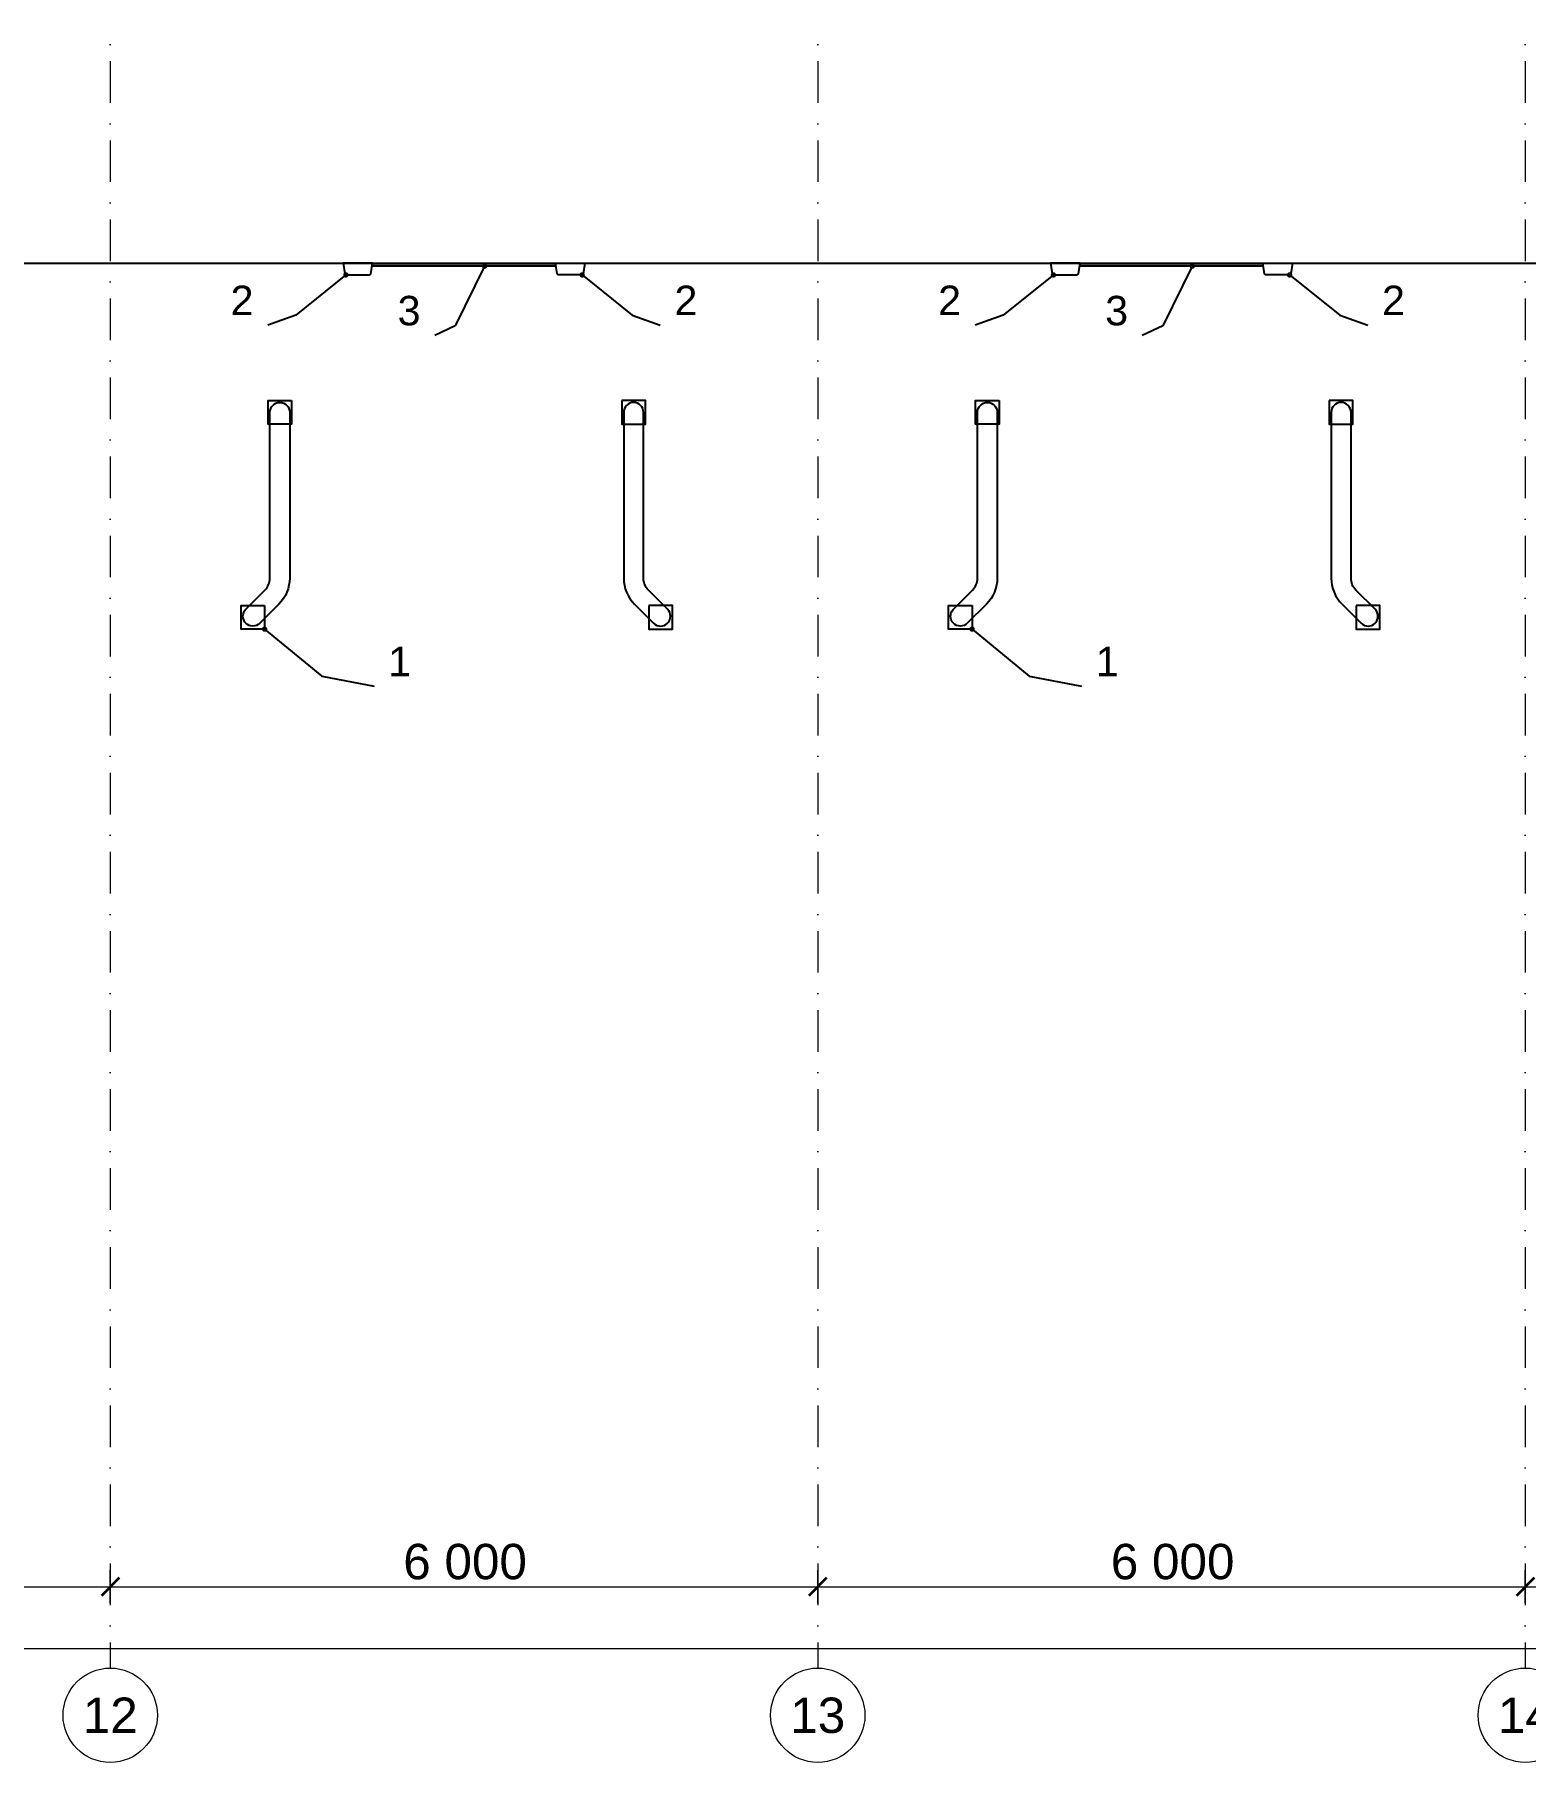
# Model space of a CAD drawing. Header units: millimetres. Extents: x -10605 to 104127, y -15987 to 52426.
# Drawn here: x 63358 to 76001, y -15987 to -1337 of the extents above; entities that cross this region are included whole.
import ezdxf
from ezdxf.enums import TextEntityAlignment as Align

# ---------------------------------------------------------------- set-up
doc = ezdxf.new("R2010")
doc.units = ezdxf.units.MM
doc.header["$MEASUREMENT"] = 0
doc.linetypes.add('Dot & Dashed', pattern=[670.277762, 352.777767, -176.388884, 0, -141.111112])
for name, color, linetype, lineweight in [('Металлический каркас здания_Ном._пера__98', 7, 'Continuous', 25), ('Оси_Ном._пера__200', 7, 'Continuous', 0), ('Оси_Ном._пера__97', 7, 'Continuous', 35), ('Оси_Ном._пера__98', 7, 'Continuous', 25), ('Оси_Ном._пера__99', 7, 'Continuous', 15), ('Отделочный_маркеры отделки_Ном._пера__200', 7, 'Continuous', 0), ('Стены _Ном._пера__91', 255, 'Continuous', 0), ('Стены _Ном._пера__98', 7, 'Continuous', 25)]:
    doc.layers.add(name, color=color, linetype=linetype, lineweight=lineweight)
doc.layers.add('Оси', color=7, linetype='Continuous')
doc.layers.add('Стены', color=7, linetype='Continuous')
doc.layers.add('Стены _Ном._пера__2', color=7, linetype='Continuous', lineweight=0, true_color=0xc2747474)
doc.styles.add('РЎР“Р•РќР•Р\xa0РР\xa0_РЎРўРР›Р¬_1', font='arial.ttf')
doc.dimstyles.new('СГЕНЕРИР_СТИЛЬ__1', dxfattribs={"dimtxt": 0.18, "dimasz": 91.2, "dimexe": 0.18, "dimexo": 0.0625, "dimgap": 0.09, "dimtad": 0, "dimtih": 1, "dimtoh": 1, "dimdec": 4, "dimzin": 0, "dimdsep": 46, "dimcen": 0.09, "dimadec": 0, "dimazin": 0, "dimtfac": 1, "dimtdec": 4, "dimtmove": 0, "dimatfit": 3, "dimldrblk": 'ARROWHEAD_11', "dimfxl": 1, "dimtolj": 1, "dimtzin": 0, "dimarcsym": 0})
doc.dimstyles.new('СГЕНЕРИР_СТИЛЬ__2', dxfattribs={"dimtxt": 300, "dimasz": 142.5, "dimexe": 0.18, "dimexo": 0.0625, "dimgap": 0.09, "dimtad": 1, "dimtih": 1, "dimtoh": 1, "dimdec": 4, "dimzin": 0, "dimdsep": 46, "dimtxsty": 'РЎР“Р•РќР•Р\xa0РР\xa0_РЎРўРР›Р¬_1', "dimblk": 'ARROWHEAD_6', "dimblk1": 'ARROWHEAD_6', "dimblk2": 'ARROWHEAD_6', "dimcen": 0.09, "dimse1": 1, "dimse2": 1, "dimadec": 0, "dimazin": 0, "dimtfac": 1, "dimtdec": 4, "dimtmove": 0, "dimatfit": 3, "dimfxl": 1, "dimtolj": 1, "dimtzin": 0, "dimarcsym": 0})

# ---------------------------------------------------------------- blocks, each defined once
blk = doc.blocks.new('Перекрытие_20', base_point=(74025, -3275))
at = {"layer": 'Стены _Ном._пера__98', "color": 7, "linetype": 'Continuous', "lineweight": 25, "flags": 128}
blk.add_lwpolyline([(74025, -3275), (74011, -3366), (74001, -3375), (73799, -3375), (73789, -3366), (73775, -3275)], close=True, dxfattribs=at)
blk = doc.blocks.new('Перекрытие_21', base_point=(71975, -3275))
at = {"layer": 'Стены _Ном._пера__98', "color": 7, "linetype": 'Continuous', "lineweight": 25, "flags": 128}
blk.add_lwpolyline([(71975, -3275), (71989, -3366), (71999, -3375), (72201, -3375), (72211, -3366), (72225, -3275)], close=True, dxfattribs=at)
blk = doc.blocks.new('Перекрытие_22', base_point=(68025, -3275))
at = {"layer": 'Стены _Ном._пера__98', "color": 7, "linetype": 'Continuous', "lineweight": 25, "flags": 128}
blk.add_lwpolyline([(68025, -3275), (68011, -3366), (68001, -3375), (67799, -3375), (67789, -3366), (67775, -3275)], close=True, dxfattribs=at)
blk = doc.blocks.new('Перекрытие_23', base_point=(65975, -3275))
at = {"layer": 'Стены _Ном._пера__98', "color": 7, "linetype": 'Continuous', "lineweight": 25, "flags": 128}
blk.add_lwpolyline([(65975, -3275), (65989, -3366), (65999, -3375), (66201, -3375), (66211, -3366), (66225, -3275)], close=True, dxfattribs=at)
blk = doc.blocks.new('Морф_100')
at = {"layer": 'Стены _Ном._пера__91', "color": 255, "linetype": 'Continuous', "lineweight": 0, "flags": 128}
for points in [[(73575, -3299), (73775, -3299)], [(73575, -3301), (73575, -3299)], [(73575, -3301), (73775, -3301)], [(73775, -3301), (73775, -3299)]]:
    blk.add_lwpolyline(points, dxfattribs=at)
blk = doc.blocks.new('Морф_101')
at = {"layer": 'Стены _Ном._пера__91', "color": 255, "linetype": 'Continuous', "lineweight": 0, "flags": 128}
for points in [[(73375, -3301), (73375, -3299)], [(73375, -3299), (73575, -3299)], [(73575, -3301), (73375, -3301)], [(73775, -3299), (73575, -3299)], [(73575, -3299), (73575, -3301)], [(73575, -3301), (73775, -3301)], [(73775, -3301), (73775, -3299)]]:
    blk.add_lwpolyline(points, dxfattribs=at)
blk = doc.blocks.new('Морф_102')
at = {"layer": 'Стены _Ном._пера__91', "color": 255, "linetype": 'Continuous', "lineweight": 0, "flags": 128}
for points in [[(73175, -3301), (73175, -3299)], [(73175, -3299), (73375, -3299)], [(73375, -3301), (73175, -3301)], [(73675, -3299), (73375, -3299)], [(73375, -3299), (73375, -3301)], [(73375, -3301), (73675, -3301)], [(73675, -3301), (73675, -3299)]]:
    blk.add_lwpolyline(points, dxfattribs=at)
blk = doc.blocks.new('Морф_103')
at = {"layer": 'Стены _Ном._пера__91', "color": 255, "linetype": 'Continuous', "lineweight": 0, "flags": 128}
for points in [[(73175, -3301), (73175, -3299)], [(73175, -3299), (73375, -3299)], [(73375, -3301), (73175, -3301)], [(73675, -3299), (73375, -3299)], [(73375, -3299), (73375, -3301)], [(73375, -3301), (73675, -3301)], [(73675, -3301), (73675, -3299)]]:
    blk.add_lwpolyline(points, dxfattribs=at)
blk = doc.blocks.new('Морф_104')
at = {"layer": 'Стены _Ном._пера__91', "color": 255, "linetype": 'Continuous', "lineweight": 0, "flags": 128}
for points in [[(72975, -3301), (72975, -3299)], [(72975, -3299), (73175, -3299)], [(73175, -3301), (72975, -3301)], [(73475, -3299), (73175, -3299)], [(73175, -3299), (73175, -3301)], [(73175, -3301), (73475, -3301)], [(73475, -3301), (73475, -3299)]]:
    blk.add_lwpolyline(points, dxfattribs=at)
blk = doc.blocks.new('Морф_105')
at = {"layer": 'Стены _Ном._пера__91', "color": 255, "linetype": 'Continuous', "lineweight": 0, "flags": 128}
for points in [[(72775, -3301), (72775, -3299)], [(72775, -3299), (72975, -3299)], [(72975, -3301), (72775, -3301)], [(73275, -3299), (72975, -3299)], [(72975, -3299), (72975, -3301)], [(72975, -3301), (73275, -3301)], [(73275, -3301), (73275, -3299)]]:
    blk.add_lwpolyline(points, dxfattribs=at)
blk = doc.blocks.new('Морф_106')
at = {"layer": 'Стены _Ном._пера__91', "color": 255, "linetype": 'Continuous', "lineweight": 0, "flags": 128}
for points in [[(72575, -3301), (72575, -3299)], [(72575, -3299), (72775, -3299)], [(72775, -3301), (72575, -3301)], [(73075, -3299), (72775, -3299)], [(72775, -3299), (72775, -3301)], [(72775, -3301), (73075, -3301)], [(73075, -3301), (73075, -3299)]]:
    blk.add_lwpolyline(points, dxfattribs=at)
blk = doc.blocks.new('Морф_107')
at = {"layer": 'Стены _Ном._пера__91', "color": 255, "linetype": 'Continuous', "lineweight": 0, "flags": 128}
for points in [[(72375, -3301), (72375, -3299)], [(72375, -3299), (72575, -3299)], [(72575, -3301), (72375, -3301)], [(72875, -3299), (72575, -3299)], [(72575, -3299), (72575, -3301)], [(72575, -3301), (72875, -3301)], [(72875, -3301), (72875, -3299)]]:
    blk.add_lwpolyline(points, dxfattribs=at)
blk = doc.blocks.new('Морф_108')
at = {"layer": 'Стены _Ном._пера__91', "color": 255, "linetype": 'Continuous', "lineweight": 0, "flags": 128}
for points in [[(72225, -3299), (72375, -3299)], [(72225, -3299), (72225, -3301)], [(72375, -3301), (72225, -3301)], [(72675, -3299), (72375, -3299)], [(72375, -3299), (72375, -3301)], [(72375, -3301), (72675, -3301)], [(72675, -3301), (72675, -3299)]]:
    blk.add_lwpolyline(points, dxfattribs=at)
blk = doc.blocks.new('Морф_109')
at = {"layer": 'Стены _Ном._пера__91', "color": 255, "linetype": 'Continuous', "lineweight": 0, "flags": 128}
for points in [[(72475, -3299), (72225, -3299)], [(72225, -3299), (72225, -3301)], [(72225, -3301), (72475, -3301)], [(72475, -3301), (72475, -3299)]]:
    blk.add_lwpolyline(points, dxfattribs=at)
blk = doc.blocks.new('Морф_110')
at = {"layer": 'Стены _Ном._пера__91', "color": 255, "linetype": 'Continuous', "lineweight": 0, "flags": 128}
for points in [[(72275, -3299), (72225, -3299)], [(72225, -3299), (72225, -3301)], [(72225, -3301), (72275, -3301)], [(72275, -3301), (72275, -3299)]]:
    blk.add_lwpolyline(points, dxfattribs=at)
blk = doc.blocks.new('Морф_111')
at = {"layer": 'Стены _Ном._пера__91', "color": 255, "linetype": 'Continuous', "lineweight": 0, "flags": 128}
for points in [[(67575, -3299), (67775, -3299)], [(67575, -3301), (67575, -3299)], [(67575, -3301), (67775, -3301)], [(67775, -3301), (67775, -3299)]]:
    blk.add_lwpolyline(points, dxfattribs=at)
blk = doc.blocks.new('Морф_112')
at = {"layer": 'Стены _Ном._пера__91', "color": 255, "linetype": 'Continuous', "lineweight": 0, "flags": 128}
for points in [[(67375, -3301), (67375, -3299)], [(67375, -3299), (67575, -3299)], [(67575, -3301), (67375, -3301)], [(67775, -3299), (67575, -3299)], [(67575, -3299), (67575, -3301)], [(67575, -3301), (67775, -3301)], [(67775, -3301), (67775, -3299)]]:
    blk.add_lwpolyline(points, dxfattribs=at)
blk = doc.blocks.new('Морф_113')
at = {"layer": 'Стены _Ном._пера__91', "color": 255, "linetype": 'Continuous', "lineweight": 0, "flags": 128}
for points in [[(67175, -3301), (67175, -3299)], [(67175, -3299), (67375, -3299)], [(67375, -3301), (67175, -3301)], [(67675, -3299), (67375, -3299)], [(67375, -3299), (67375, -3301)], [(67375, -3301), (67675, -3301)], [(67675, -3301), (67675, -3299)]]:
    blk.add_lwpolyline(points, dxfattribs=at)
blk = doc.blocks.new('Морф_114')
at = {"layer": 'Стены _Ном._пера__91', "color": 255, "linetype": 'Continuous', "lineweight": 0, "flags": 128}
for points in [[(67175, -3301), (67175, -3299)], [(67175, -3299), (67375, -3299)], [(67375, -3301), (67175, -3301)], [(67675, -3299), (67375, -3299)], [(67375, -3299), (67375, -3301)], [(67375, -3301), (67675, -3301)], [(67675, -3301), (67675, -3299)]]:
    blk.add_lwpolyline(points, dxfattribs=at)
blk = doc.blocks.new('Морф_115')
at = {"layer": 'Стены _Ном._пера__91', "color": 255, "linetype": 'Continuous', "lineweight": 0, "flags": 128}
for points in [[(66975, -3301), (66975, -3299)], [(66975, -3299), (67175, -3299)], [(67175, -3301), (66975, -3301)], [(67475, -3299), (67175, -3299)], [(67175, -3299), (67175, -3301)], [(67175, -3301), (67475, -3301)], [(67475, -3301), (67475, -3299)]]:
    blk.add_lwpolyline(points, dxfattribs=at)
blk = doc.blocks.new('Морф_116')
at = {"layer": 'Стены _Ном._пера__91', "color": 255, "linetype": 'Continuous', "lineweight": 0, "flags": 128}
for points in [[(66775, -3301), (66775, -3299)], [(66775, -3299), (66975, -3299)], [(66975, -3301), (66775, -3301)], [(67275, -3299), (66975, -3299)], [(66975, -3299), (66975, -3301)], [(66975, -3301), (67275, -3301)], [(67275, -3301), (67275, -3299)]]:
    blk.add_lwpolyline(points, dxfattribs=at)
blk = doc.blocks.new('Морф_117')
at = {"layer": 'Стены _Ном._пера__91', "color": 255, "linetype": 'Continuous', "lineweight": 0, "flags": 128}
for points in [[(66575, -3301), (66575, -3299)], [(66575, -3299), (66775, -3299)], [(66775, -3301), (66575, -3301)], [(67075, -3299), (66775, -3299)], [(66775, -3299), (66775, -3301)], [(66775, -3301), (67075, -3301)], [(67075, -3301), (67075, -3299)]]:
    blk.add_lwpolyline(points, dxfattribs=at)
blk = doc.blocks.new('Морф_118')
at = {"layer": 'Стены _Ном._пера__91', "color": 255, "linetype": 'Continuous', "lineweight": 0, "flags": 128}
for points in [[(66375, -3301), (66375, -3299)], [(66375, -3299), (66575, -3299)], [(66575, -3301), (66375, -3301)], [(66875, -3299), (66575, -3299)], [(66575, -3299), (66575, -3301)], [(66575, -3301), (66875, -3301)], [(66875, -3301), (66875, -3299)]]:
    blk.add_lwpolyline(points, dxfattribs=at)
blk = doc.blocks.new('Морф_119')
at = {"layer": 'Стены _Ном._пера__91', "color": 255, "linetype": 'Continuous', "lineweight": 0, "flags": 128}
for points in [[(66225, -3299), (66375, -3299)], [(66225, -3299), (66225, -3301)], [(66375, -3301), (66225, -3301)], [(66675, -3299), (66375, -3299)], [(66375, -3299), (66375, -3301)], [(66375, -3301), (66675, -3301)], [(66675, -3301), (66675, -3299)]]:
    blk.add_lwpolyline(points, dxfattribs=at)
blk = doc.blocks.new('Морф_120')
at = {"layer": 'Стены _Ном._пера__91', "color": 255, "linetype": 'Continuous', "lineweight": 0, "flags": 128}
for points in [[(66475, -3299), (66225, -3299)], [(66225, -3299), (66225, -3301)], [(66225, -3301), (66475, -3301)], [(66475, -3301), (66475, -3299)]]:
    blk.add_lwpolyline(points, dxfattribs=at)
blk = doc.blocks.new('Морф_121')
at = {"layer": 'Стены _Ном._пера__91', "color": 255, "linetype": 'Continuous', "lineweight": 0, "flags": 128}
for points in [[(66275, -3299), (66225, -3299)], [(66225, -3299), (66225, -3301)], [(66225, -3301), (66275, -3301)], [(66275, -3301), (66275, -3299)]]:
    blk.add_lwpolyline(points, dxfattribs=at)
blk = doc.blocks.new('Wheel_Guide_WBM')
at = {"layer": 'Металлический каркас здания_Ном._пера__98', "color": 7, "linetype": 'Continuous', "lineweight": 25, "flags": 128}
for points in [[(-100, 100), (-100, -100), (100, -100), (100, 100)], [(129, -1638), (129, -1838), (329, -1838), (329, -1638)]]:
    blk.add_lwpolyline(points, close=True, dxfattribs=at)
blk.add_lwpolyline([(-84, 0), (-84, -1405, 0.198912), (8, -1626), (170, -1788, 1), (288, -1670), (126, -1508, -0.198912), (84, -1405), (84, 0, 1)], format="xyb", close=True, dxfattribs=at)
blk = doc.blocks.new('ARROWHEAD_11')
at = {"color": 0, "linetype": 'Continuous', "lineweight": 0}
blk.add_line((0, 0), (-1, 0), dxfattribs=at)
at = {"color": 0, "linetype": 'Continuous', "lineweight": 0, "const_width": 0.25, "flags": 128}
blk.add_lwpolyline([(-0.125, 0, 1), (0.125, 0, 1)], format="xyb", close=True, dxfattribs=at)
blk = doc.blocks.new('Перекрытие_75', base_point=(3875, -3275))
at = {"layer": 'Стены _Ном._пера__98', "color": 7, "linetype": 'Continuous', "lineweight": 25, "flags": 128}
blk.add_lwpolyline([(3875, -3275), (94125, -3275), (94125, -300), (3875, -300)], close=True, dxfattribs=at)
blk = doc.blocks.new('Перекрытие_85', base_point=(73775, -3299))
at = {"layer": 'Стены _Ном._пера__2', "linetype": 'Continuous', "lineweight": 0, "true_color": 0x979797}
blk.add_hatch(color=252, dxfattribs=at).paths.add_polyline_path([(73775, -3299), (73775, -3275), (72225, -3275), (72225, -3299)])
at = {"layer": 'Стены _Ном._пера__98', "color": 7, "linetype": 'Continuous', "lineweight": 25, "flags": 128}
blk.add_lwpolyline([(73775, -3299), (72225, -3299), (72225, -3275), (73775, -3275)], close=True, dxfattribs=at)
blk = doc.blocks.new('Перекрытие_86', base_point=(67775, -3299))
at = {"layer": 'Стены _Ном._пера__2', "linetype": 'Continuous', "lineweight": 0, "true_color": 0x979797}
blk.add_hatch(color=252, dxfattribs=at).paths.add_polyline_path([(67775, -3299), (67775, -3275), (66225, -3275), (66225, -3299)])
at = {"layer": 'Стены _Ном._пера__98', "color": 7, "linetype": 'Continuous', "lineweight": 25, "flags": 128}
blk.add_lwpolyline([(67775, -3299), (66225, -3299), (66225, -3275), (67775, -3275)], close=True, dxfattribs=at)
blk = doc.blocks.new('Стандартный Маркер Сетки_4')
at = {"layer": 'Оси_Ном._пера__200', "color": 7, "linetype": 'Dot & Dashed', "lineweight": 0}
for p in [(0, 0), (55187, 0)]:
    blk.add_line(p, (55187, 0), dxfattribs=at)
blk.add_point((55187, 0), dxfattribs=at)
blk.add_point((55187, 0), dxfattribs=at)
at = {"layer": 'Оси_Ном._пера__99', "color": 7, "linetype": 'Continuous', "lineweight": 15}
blk.add_circle((55587, 0), 400, dxfattribs=at)
at = {"layer": 'Оси_Ном._пера__200', "color": 7, "lineweight": 0, "style": 'РЎР“Р•РќР•Р\xa0РР\xa0_РЎРўРР›Р¬_1'}
blk.add_attdef('AC_MarkerText_1', text='', height=300, rotation=90, dxfattribs=at).set_placement((55368, -69), align=Align.TOP_CENTER)
blk = doc.blocks.new('*D2483')
at = {"layer": 'Оси_Ном._пера__200', "color": 7, "linetype": 'Continuous', "lineweight": 0}
for p, q in [((0, -15163), (0, -14881)), ((98000, -15163), (98000, -14881)), ((-112, -15022), (0, -15022)), ((0, -15022), (98000, -15022)), ((98000, -15022), (98113, -15022))]:
    blk.add_line(p, q, dxfattribs=at)
at = {"layer": 'Оси_Ном._пера__98', "color": 7, "linetype": 'Continuous', "lineweight": 25}
for p, q in [((75, -14947), (-75, -15097)), ((97925, -15097), (98075, -14947))]:
    blk.add_line(p, q, dxfattribs=at)
at = {"layer": 'Оси_Ном._пера__200', "color": 7, "lineweight": 0, "insert": (48371, -14962), "char_height": 300, "attachment_point": 7, "style": 'РЎР“Р•РќР•Р\xa0РР\xa0_РЎРўРР›Р¬_1'}
blk.add_mtext('\\A1;{\\pql;\\fArial|b0|i0|c204|p0;\\W1.000000;98\xa0000}', dxfattribs=at)
blk = doc.blocks.new('ARROWHEAD_6')
at = {"color": 0, "linetype": 'Continuous', "lineweight": 0}
for p, q in [((0, 0), (-1, 0)), ((-0.5, -0.5), (0.5, 0.5))]:
    blk.add_line(p, q, dxfattribs=at)
blk = doc.blocks.new('*D2502')
at = {"layer": 'Оси_Ном._пера__200', "color": 7, "linetype": 'Continuous', "lineweight": 0}
for p, q in [((58000, -14639), (58000, -14358)), ((58000, -14498), (64000, -14498)), ((64000, -14639), (64000, -14358))]:
    blk.add_line(p, q, dxfattribs=at)
at = {"layer": 'Оси_Ном._пера__97', "color": 7, "linetype": 'Continuous', "lineweight": 35}
for p, q in [((58075, -14423), (57925, -14573)), ((64075, -14423), (63925, -14573))]:
    blk.add_line(p, q, dxfattribs=at)
at = {"layer": 'Оси_Ном._пера__200', "color": 7, "lineweight": 0, "insert": (60485, -14438), "char_height": 300, "attachment_point": 7, "style": 'РЎР“Р•РќР•Р\xa0РР\xa0_РЎРўРР›Р¬_1'}
blk.add_mtext('\\A1;{\\pql;\\fArial|b0|i0|c204|p0;\\W1.000000;6\xa0000}', dxfattribs=at)
blk = doc.blocks.new('*D2503')
at = {"layer": 'Оси_Ном._пера__200', "color": 7, "linetype": 'Continuous', "lineweight": 0}
for p, q in [((64000, -14639), (64000, -14358)), ((64000, -14498), (70000, -14498)), ((70000, -14639), (70000, -14358))]:
    blk.add_line(p, q, dxfattribs=at)
at = {"layer": 'Оси_Ном._пера__97', "color": 7, "linetype": 'Continuous', "lineweight": 35}
for p, q in [((64075, -14423), (63925, -14573)), ((70075, -14423), (69925, -14573))]:
    blk.add_line(p, q, dxfattribs=at)
at = {"layer": 'Оси_Ном._пера__200', "color": 7, "lineweight": 0, "insert": (66485, -14438), "char_height": 300, "attachment_point": 7, "style": 'РЎР“Р•РќР•Р\xa0РР\xa0_РЎРўРР›Р¬_1'}
blk.add_mtext('\\A1;{\\pql;\\fArial|b0|i0|c204|p0;\\W1.000000;6\xa0000}', dxfattribs=at)
blk = doc.blocks.new('*D2504')
at = {"layer": 'Оси_Ном._пера__200', "color": 7, "linetype": 'Continuous', "lineweight": 0}
for p, q in [((70000, -14639), (70000, -14358)), ((70000, -14498), (76000, -14498)), ((76000, -14639), (76000, -14358))]:
    blk.add_line(p, q, dxfattribs=at)
at = {"layer": 'Оси_Ном._пера__97', "color": 7, "linetype": 'Continuous', "lineweight": 35}
for p, q in [((70075, -14423), (69925, -14573)), ((76075, -14423), (75925, -14573))]:
    blk.add_line(p, q, dxfattribs=at)
at = {"layer": 'Оси_Ном._пера__200', "color": 7, "lineweight": 0, "insert": (72485, -14438), "char_height": 300, "attachment_point": 7, "style": 'РЎР“Р•РќР•Р\xa0РР\xa0_РЎРўРР›Р¬_1'}
blk.add_mtext('\\A1;{\\pql;\\fArial|b0|i0|c204|p0;\\W1.000000;6\xa0000}', dxfattribs=at)
blk = doc.blocks.new('*D2505')
at = {"layer": 'Оси_Ном._пера__200', "color": 7, "linetype": 'Continuous', "lineweight": 0}
for p, q in [((76000, -14639), (76000, -14358)), ((76000, -14498), (82000, -14498)), ((82000, -14639), (82000, -14358))]:
    blk.add_line(p, q, dxfattribs=at)
at = {"layer": 'Оси_Ном._пера__97', "color": 7, "linetype": 'Continuous', "lineweight": 35}
for p, q in [((76075, -14423), (75925, -14573)), ((82075, -14423), (81925, -14573))]:
    blk.add_line(p, q, dxfattribs=at)
at = {"layer": 'Оси_Ном._пера__200', "color": 7, "lineweight": 0, "insert": (78485, -14438), "char_height": 300, "attachment_point": 7, "style": 'РЎР“Р•РќР•Р\xa0РР\xa0_РЎРўРР›Р¬_1'}
blk.add_mtext('\\A1;{\\pql;\\fArial|b0|i0|c204|p0;\\W1.000000;6\xa0000}', dxfattribs=at)

msp = doc.modelspace()

# ---------------------------------------------------------------- block references
at = {"layer": 'Металлический каркас здания_Ном._пера__98', "color": 7, "linetype": 'Continuous', "lineweight": 25, "xscale": -1, "zscale": 1000}
for p in [(65438.08361, -4539.93779), (71438.08361, -4539.93779)]:
    msp.add_blockref('Wheel_Guide_WBM', p, dxfattribs=at)
at = {"layer": 'Металлический каркас здания_Ном._пера__98', "color": 7, "linetype": 'Continuous', "lineweight": 25, "zscale": 1000}
for p in [(68438.08361, -4539.93779), (74438.08361, -4539.93779)]:
    msp.add_blockref('Wheel_Guide_WBM', p, dxfattribs=at)
at = {"layer": 'Оси', "color": 8, "linetype": 'Continuous', "lineweight": 0, "true_color": 0x747474}
ref = msp.add_blockref('Стандартный Маркер Сетки_4', (64000, 40000.00005), dxfattribs=dict(at, zscale=1000, rotation=270))
ref.add_attrib('AC_MarkerText_1', '12', dxfattribs={"layer": 'Оси_Ном._пера__200', "color": 7, "lineweight": 0, "height": 300, "rotation": 360, "style": 'РЎР“Р•РќР•Р\xa0РР\xa0_РЎРўРР›Р¬_1'}).set_placement((64000, -15437.02337), align=Align.TOP_CENTER)
ref = msp.add_blockref('Стандартный Маркер Сетки_4', (70000, 40000.00005), dxfattribs=dict(at, zscale=1000, rotation=270))
ref.add_attrib('AC_MarkerText_1', '13', dxfattribs={"layer": 'Оси_Ном._пера__200', "color": 7, "lineweight": 0, "height": 300, "rotation": 360, "style": 'РЎР“Р•РќР•Р\xa0РР\xa0_РЎРўРР›Р¬_1'}).set_placement((70000, -15437.02337), align=Align.TOP_CENTER)
ref = msp.add_blockref('Стандартный Маркер Сетки_4', (76000, 40000.00005), dxfattribs=dict(at, zscale=1000, rotation=270))
ref.add_attrib('AC_MarkerText_1', '14', dxfattribs={"layer": 'Оси_Ном._пера__200', "color": 7, "lineweight": 0, "height": 300, "rotation": 360, "style": 'РЎР“Р•РќР•Р\xa0РР\xa0_РЎРўРР›Р¬_1'}).set_placement((76000, -15437.02337), align=Align.TOP_CENTER)
at = {"layer": 'Стены', "color": 7, "linetype": 'Continuous', "lineweight": 25}
for name, p in [('Перекрытие_75', (3875, -3275)), ('Перекрытие_23', (65974.97101, -3275)), ('Перекрытие_86', (67775.07059, -3299.07348)), ('Перекрытие_22', (68025.02892, -3275)), ('Перекрытие_21', (71974.97101, -3275)), ('Перекрытие_85', (73775.07059, -3299.07348)), ('Перекрытие_20', (74025.02892, -3275))]:
    msp.add_blockref(name, p, dxfattribs=at)
at = {"layer": 'Стены', "linetype": 'Continuous', "lineweight": 0}
for name in ['Морф_119', 'Морф_120', 'Морф_121', 'Морф_118', 'Морф_117', 'Морф_116', 'Морф_115', 'Морф_113', 'Морф_114', 'Морф_112', 'Морф_111', 'Морф_108', 'Морф_109', 'Морф_110', 'Морф_107', 'Морф_106', 'Морф_105', 'Морф_104', 'Морф_102', 'Морф_103', 'Морф_101', 'Морф_100']:
    msp.add_blockref(name, (0, 0), dxfattribs=at)

# ---------------------------------------------------------------- texts
at = {"layer": 'Отделочный_маркеры отделки_Ном._пера__200', "color": 7, "linetype": 'Continuous', "lineweight": 0, "char_height": 250, "style": 'РЎР“Р•РќР•Р\xa0РР\xa0_РЎРўРР›Р¬_1'}
for s, insert, attachment_point in [('\\A1;{\\pqr;\\fArial|b0|i0|c204|p0;\\W1.000000;2}', (65215.0955, -3715.30228), 9), ('\\A1;{\\pql;\\fArial|b0|i0|c204|p0;\\W1.000000;2}', (68784.90443, -3715.30228), 7), ('\\A1;{\\pqr;\\fArial|b0|i0|c204|p0;\\W1.000000;2}', (71215.0955, -3715.30228), 9), ('\\A1;{\\pql;\\fArial|b0|i0|c204|p0;\\W1.000000;2}', (74784.90443, -3715.30228), 7), ('\\A1;{\\pqr;\\fArial|b0|i0|c204|p0;\\W1.000000;3}', (66631.55125, -3805.98357), 9), ('\\A1;{\\pqr;\\fArial|b0|i0|c204|p0;\\W1.000000;3}', (72631.55125, -3805.98357), 9), ('\\A1;{\\pql;\\fArial|b0|i0|c204|p0;\\W1.000000;1}', (66357.2716, -6777.14945), 7), ('\\A1;{\\pql;\\fArial|b0|i0|c204|p0;\\W1.000000;1}', (72357.2716, -6777.14945), 7)]:
    msp.add_mtext(s, dxfattribs=dict(at, insert=insert, attachment_point=attachment_point))

# ---------------------------------------------------------------- dimensions: what is measured, and where the dimension line sits
at = {"layer": 'Оси', "color": 7, "linetype": 'Continuous', "lineweight": 0}
for base, p1, p2, picture, middle in [((64000, -14498.3327), (58000, -15587.02337), (64000, -15587.02337), '*D2502', (60999.83803, -14288.3327)), ((70000, -14498.3327), (64000, -15587.02337), (70000, -15587.02337), '*D2503', (66999.83803, -14288.3327)), ((76000, -14498.3327), (70000, -15587.02337), (76000, -15587.02337), '*D2504', (72999.83803, -14288.3327)), ((81999.99994, -14498.3327), (76000, -15587.02337), (81999.99994, -15587.02337), '*D2505', (78999.838, -14288.3327)), ((98000.0000716933, -15021.8971559644), (0, -15587.0233678859), (98000.0000716933, -15587.0233678859), '*D2483', (48999.5830575523, -14811.8971535802))]:
    dim = msp.add_linear_dim(base=base, p1=p1, p2=p2, dimstyle='СГЕНЕРИР_СТИЛЬ__2', dxfattribs=at)
    dim.commit()
    dim.dimension.update_dxf_attribs({"geometry": picture, "text_midpoint": middle, "dimtype": 160})

# ---------------------------------------------------------------- leaders
at = {"layer": 'Отделочный_маркеры отделки_Ном._пера__200', "color": 7, "linetype": 'Continuous', "lineweight": 0, "annotation_type": 0, "has_hookline": 1}
for points, hookline_direction, text_width in [([(65998.60064, -3374.98221), (65572.56533, -3715.30228), (65335.0955, -3801.01751)], 1, 165.25), ([(67175.07059, -3300.56615), (66926.22594, -3805.98357), (66751.55125, -3887.34573)], 1, 163.5), ([(68001.39929, -3374.98221), (68427.43459, -3715.30228), (68664.90443, -3801.01751)], 0, 165.25), ([(71998.60064, -3374.98221), (71572.56533, -3715.30228), (71335.0955, -3801.01751)], 1, 165.25), ([(73175.07059, -3300.56615), (72926.22594, -3805.98357), (72751.55125, -3887.34573)], 1, 163.5), ([(74001.39929, -3374.98221), (74427.43459, -3715.30228), (74664.90443, -3801.01751)], 0, 165.25), ([(65309.08361, -6378.01033), (65793.93767, -6777.14945), (66237.2716, -6862.8644)], 1, 92), ([(71309.08361, -6378.01033), (71793.93767, -6777.14945), (72237.2716, -6862.8644)], 1, 92)]:
    msp.add_leader(points, dimstyle='СГЕНЕРИР_СТИЛЬ__1', dxfattribs=dict(at, hookline_direction=hookline_direction, text_width=text_width))

doc.saveas('drawing.dxf')
